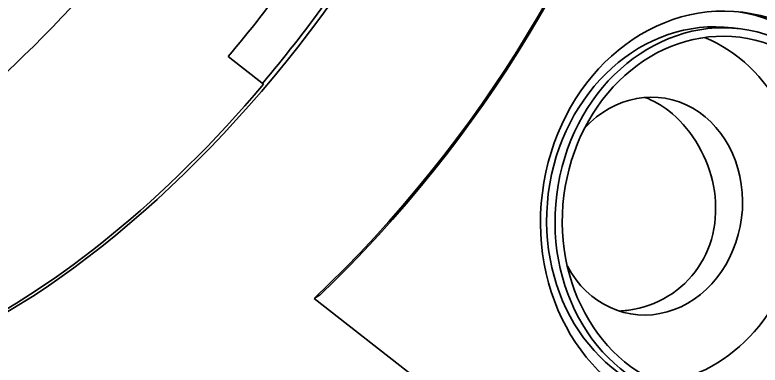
# Model space of a CAD drawing. Header units: millimetres. Extents: x -605 to 8012, y -2292 to 5879.
# Drawn here: x 2046.99 to 2091.35, y 1745.12 to 1765.97 of the extents above; entities that cross this region are included whole.
import ezdxf

# ---------------------------------------------------------------- set-up
doc = ezdxf.new("R2010")
doc.units = ezdxf.units.MM
doc.header["$LTSCALE"] = 5
doc.layers.add('Arestas Visíveis', color=7, linetype='Continuous', lineweight=35)

msp = doc.modelspace()

# ---------------------------------------------------------------- linework, layer by layer
at = {"layer": 'Arestas Visíveis'}
for p, q in [((2090.19781, 1765.13482), (2089.69774, 1765.19785)), ((2061.79135, 1761.83708), (2059.67991, 1763.49159)), ((2064.81134, 1749.09439), (2093.24541, 1726.81357))]:
    msp.add_line(p, q, dxfattribs=at)
for centre, major_axis, ratio, start_param, end_param in [((2042.20202, 1780.99852), (21.58765, 27.54947), 0.44775909, 2.43847727, 6.98630069), ((2051.49238, 1773.71863), (-21.58765, -27.54947), 0.44775909, 6.27747853, 9.43048474), ((2042.20202, 1780.99852), (12.70588, 16.21483), 0.44775909, 3.04301982, 6.38175814), ((2060.00853, 1767.04541), (-21.58765, -27.54947), 0.44775909, 1.24604927, 2.41914216), ((2060.14929, 1766.93511), (21.46429, 27.39204), 0.44775909, 4.39634699, 5.55202974), ((2049.24015, 1775.48347), (21.58765, 27.54947), 0.44775909, 4.62656939, 4.79820857), ((2051.35162, 1773.82893), (-21.46429, -27.39204), 0.44775909, 1.4844823, 1.65711036), ((2088.30257, 1754.13045), (1.39517, 11.06741), 0.86368667, 0, 3.14159265), ((2088.30257, 1754.13045), (1.52024, 12.05956), 0.86368667, 3.16560066, 6.2591773), ((2096.95874, 1738.09138), (21.58765, 27.54947), 0.44775909, 3.14159265, 6.28318531), ((2084.67705, 1754.58748), (1.33263, 10.57133), 0.86368667, 3.36948813, 6.05528983), ((2051.35159, 1773.82895), (-21.58765, -27.54947), 0.44775909, 0, 1.48497674), ((2084.67705, 1754.58748), (0.81296, 6.44896), 0.86368667, 2.26510201, 7.15967595), ((2097.0995, 1737.98108), (21.46429, 27.39204), 0.44775909, 3.66607234, 5.75870562)]:
    msp.add_ellipse(centre, major_axis=major_axis, ratio=ratio, start_param=start_param, end_param=end_param, dxfattribs=at)
for major_axis in [(1.52024, 12.05956), (-1.39517, -11.06741), (-1.33263, -10.57133)]:
    msp.add_ellipse((2088.80264, 1754.06741), major_axis=major_axis, ratio=0.86368667, dxfattribs=at)
msp.add_open_spline([(2085.92588, 1760.25009), (2085.48457, 1760.5959), (2084.99405, 1760.87497), (2084.48888, 1761.05775)], degree=3, dxfattribs=at)
msp.add_open_spline([(2082.96999, 1748.33974), (2083.27624, 1748.35322), (2083.57869, 1748.38942), (2084.63771, 1748.59781), (2085.43473, 1748.91642), (2086.82202, 1749.86558), (2087.4109, 1750.49699), (2088.24237, 1751.86772), (2088.53543, 1752.69023), (2088.76215, 1754.40185), (2088.69776, 1755.29103), (2088.31853, 1756.89523), (2087.97756, 1757.72081), (2087.0707, 1759.17095), (2086.50617, 1759.79538), (2085.92588, 1760.25009)], degree=3, knots=[2.37899773, 2.37899773, 2.37899773, 2.37899773, 2.47286089, 2.47286089, 2.72005142, 2.72005142, 2.96724195, 2.96724195, 3.21443249, 3.21443249, 3.46162302, 3.46162302, 3.70897281, 3.70897281, 3.9563226, 3.9563226, 3.9563226, 3.9563226], dxfattribs=at)
msp.add_rational_spline([(2065.13562, 1749.28664), (2064.97441, 1749.19043), (2064.81134, 1749.09439)], [1, 1.00001357748, 1], degree=2, dxfattribs=at)

doc.saveas('drawing.dxf')
